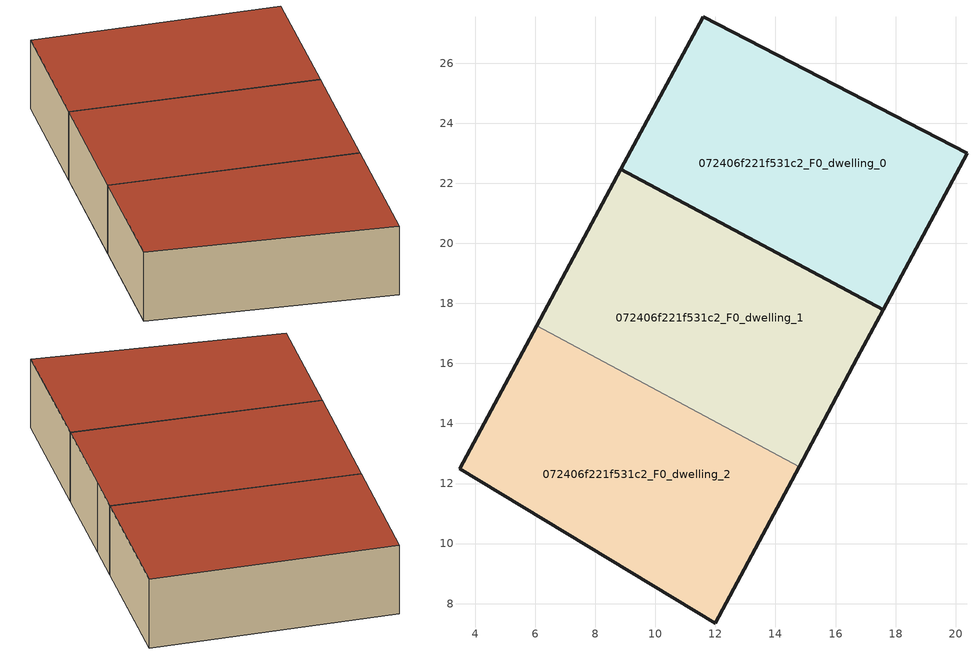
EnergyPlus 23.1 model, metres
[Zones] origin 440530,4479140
072406f221f531c2_F0_dwelling_0
 floor ground (EU_floor_Construction): 20.38,23 17.58,17.78 8.85,22.47 11.59,27.55 z0
 wall outside (EU_wall_Construction): 11.59,27.55 8.85,22.47 17.58,17.78 20.38,23 11.59,27.55 z0:3
 roof outside (EU_roof_Construction): 17.58,17.78 20.38,23 11.59,27.55 8.85,22.47 z3
072406f221f531c2_F0_dwelling_1
 floor ground (EU_floor_Construction): 17.58,17.78 16.73,16.19 14.79,12.57 6.04,17.26 8.85,22.47 z0
 wall outside (EU_wall_Construction): 14.79,12.57 16.73,16.19 17.58,17.78 8.85,22.47 6.04,17.26 z0:3
 wall to 072406f221f531c2_F0_dwelling_2 (EU_wall_Construction): 6.04,17.26 14.79,12.57 z0:3
 roof outside (EU_roof_Construction): 14.79,12.57 16.73,16.19 17.58,17.78 8.85,22.47 6.04,17.26 z3
072406f221f531c2_F0_dwelling_2
 floor ground (EU_floor_Construction): 14.79,12.57 11.99,7.35 3.47,12.49 6.04,17.26 z0
 wall outside (EU_wall_Construction): 6.04,17.26 3.47,12.49 11.99,7.35 14.79,12.57 z0:3
 roof outside (EU_roof_Construction): 11.99,7.35 14.79,12.57 6.04,17.26 3.47,12.49 z3
[Building]
EU S2 Campaign: North Axis=0; Terrain=City; Solar Distribution=FullExterior
[Site:Location]
Madrid: Latitude=40.5; Longitude=-3.5; Time Zone=1; Elevation=609
[SizingPeriod:WeatherFileDays]
AnnualSizingPeriod: Begin Month=1; Begin Day of Month=1; End Month=12; End Day of Month=31; Day of Week for Start Day=Monday; Use Weather File Daylight Saving Period=No; Use Weather File Rain and Snow Indicators=No
[MATERIAL]
EU_InternalMass_Material: Roughness=MediumRough; Thickness=0.1; Conductivity=1; Density=1800; Specific Heat=900; Thermal Absorptance=0.9; Solar Absorptance=0.7; Visible Absorptance=0.7
[MATERIAL:NOMASS] Roughness=MediumRough; Thermal Absorptance=0.9; Solar Absorptance=0.7; Visible Absorptance=0.7
Name | Thermal Resistance
EU_wall_NoMass | 1.60022
EU_roof_NoMass | 1.57597
EU_floor_NoMass | 0.470652
[CONSTRUCTION]
EU_wall_Construction: EU_wall_NoMass
EU_roof_Construction: EU_roof_NoMass
EU_floor_Construction: EU_floor_NoMass
EU_InternalMass_Construction: EU_InternalMass_Material
[ZONE] Type=1; Multiplier=1; Ceiling Height=autocalculate; Floor Area=autocalculate; Part of Total Floor Area=Yes
Name | Volume
072406f221f531c2_F0_dwelling_0 | 173.601
072406f221f531c2_F0_dwelling_1 | 176.083
072406f221f531c2_F0_dwelling_2 | 168.767
[INTERNALMASS] Construction=EU_InternalMass_Construction
Name | Zone or ZoneList | Surface Area
072406f221f531c2_F0_dwelling_0_EU_InternalMass | 072406f221f531c2_F0_dwelling_0 | 57.8671
072406f221f531c2_F0_dwelling_1_EU_InternalMass | 072406f221f531c2_F0_dwelling_1 | 58.6943
072406f221f531c2_F0_dwelling_2_EU_InternalMass | 072406f221f531c2_F0_dwelling_2 | 56.2556
[OTHEREQUIPMENT] Fuel Type=Electricity; Design Level Calculation Method=Watts/Area; Power per Zone Floor Area=1; Fraction Latent=0; Fraction Radiant=0; Fraction Lost=0; Carbon Dioxide Generation Rate=0; EndUse Subcategory=EU_Step8_InternalGains
Name | Zone or ZoneList or Space or SpaceList | Schedule
EU_Step8_InternalGain_072406f221f531c2_F0_dwelling_0_f000 | 072406f221f531c2_F0_dwelling_0 | EU_Step8_GainSchedule_072406f221f531c2_F0_dwelling_0_f000
EU_Step8_InternalGain_072406f221f531c2_F0_dwelling_1_f000 | 072406f221f531c2_F0_dwelling_1 | EU_Step8_GainSchedule_072406f221f531c2_F0_dwelling_1_f000
EU_Step8_InternalGain_072406f221f531c2_F0_dwelling_2_f000 | 072406f221f531c2_F0_dwelling_2 | EU_Step8_GainSchedule_072406f221f531c2_F0_dwelling_2_f000
[ZONEVENTILATION:DESIGNFLOWRATE] Schedule=EU_AlwaysOn; Design Flow Rate Calculation Method=AirChanges/Hour; Air Changes per Hour=0.480704; Ventilation Type=Natural; Fan Pressure Rise=0; Fan Total Efficiency=1; Constant Term Coefficient=1; Temperature Term Coefficient=0; Velocity Term Coefficient=0; Velocity Squared Term Coefficient=0; Minimum Indoor Temperature=-100; Maximum Indoor Temperature=100; Delta Temperature=-100; Minimum Outdoor Temperature=-100; Maximum Outdoor Temperature=100; Maximum Wind Speed=40
Name | Zone or ZoneList or Space or SpaceList
EU_ConstantAir_072406f221f531c2_F0_dwelling_0 | 072406f221f531c2_F0_dwelling_0
EU_ConstantAir_072406f221f531c2_F0_dwelling_1 | 072406f221f531c2_F0_dwelling_1
EU_ConstantAir_072406f221f531c2_F0_dwelling_2 | 072406f221f531c2_F0_dwelling_2
[HVACTEMPLATE:THERMOSTAT] Constant Heating Setpoint=20; Constant Cooling Setpoint=50
EU_HeatOnly_072406f221f531c2_F0_dwelling_0; EU_HeatOnly_072406f221f531c2_F0_dwelling_1; EU_HeatOnly_072406f221f531c2_F0_dwelling_2
[HVACTEMPLATE:ZONE:IDEALLOADSAIRSYSTEM] System Availability Schedule=EU_AlwaysOn; Maximum Heating Supply Air Temperature=50; Minimum Cooling Supply Air Temperature=13; Maximum Heating Supply Air Humidity Ratio=0.0156; Minimum Cooling Supply Air Humidity Ratio=0.0077; Heating Limit=NoLimit; Cooling Limit=NoLimit; Heating Availability Schedule=EU_AlwaysOn; Cooling Availability Schedule=EU_CoolingOff; Dehumidification Control Type=ConstantSensibleHeatRatio; Cooling Sensible Heat Ratio=0.7; Dehumidification Setpoint=60; Humidification Control Type=None; Humidification Setpoint=30; Outdoor Air Method=None; Outdoor Air Flow Rate per Person=0.00944; Outdoor Air Flow Rate per Zone Floor Area=0; Outdoor Air Flow Rate per Zone=0; Demand Controlled Ventilation Type=None; Outdoor Air Economizer Type=NoEconomizer; Heat Recovery Type=None; Sensible Heat Recovery Effectiveness=0.7; Latent Heat Recovery Effectiveness=0.65
Name | Template Thermostat
072406f221f531c2_F0_dwelling_0 | EU_HeatOnly_072406f221f531c2_F0_dwelling_0
072406f221f531c2_F0_dwelling_1 | EU_HeatOnly_072406f221f531c2_F0_dwelling_1
072406f221f531c2_F0_dwelling_2 | EU_HeatOnly_072406f221f531c2_F0_dwelling_2
[SIZING:ZONE] Zone Cooling Design Supply Air Temperature Input Method=SupplyAirTemperature; Zone Cooling Design Supply Air Temperature=13; Zone Heating Design Supply Air Temperature Input Method=SupplyAirTemperature; Zone Heating Design Supply Air Temperature=50; Zone Cooling Design Supply Air Humidity Ratio=0.008; Zone Heating Design Supply Air Humidity Ratio=0.008; Cooling Design Air Flow Method=DesignDay; Cooling Design Air Flow Rate=0; Cooling Minimum Air Flow per Zone Floor Area=0.000762; Cooling Minimum Air Flow=0; Cooling Minimum Air Flow Fraction=0.2; Heating Design Air Flow Method=DesignDay; Heating Design Air Flow Rate=0; Heating Maximum Air Flow per Zone Floor Area=0.002032; Heating Maximum Air Flow=0.141576; Heating Maximum Air Flow Fraction=0.3; Account for Dedicated Outdoor Air System=No; Dedicated Outdoor Air System Control Strategy=NeutralSupplyAir; Dedicated Outdoor Air Low Setpoint Temperature for Design=autosize; Dedicated Outdoor Air High Setpoint Temperature for Design=autosize; Zone Load Sizing Method=Sensible Load Only No Latent Load; Zone Latent Cooling Design Supply Air Humidity Ratio Input Method=HumidityRatioDifference; Zone Cooling Design Supply Air Humidity Ratio Difference=0.005; Zone Latent Heating Design Supply Air Humidity Ratio Input Method=HumidityRatioDifference; Zone Humidification Design Supply Air Humidity Ratio Difference=0.005
072406f221f531c2_F0_dwelling_0; 072406f221f531c2_F0_dwelling_1; 072406f221f531c2_F0_dwelling_2
[SCHEDULE:CONSTANT]
Name | Hourly Value
EU_AlwaysOn | 1
EU_CoolingOff | 0
[SCHEDULE:FILE] Column Number=1; Rows to Skip at Top=0; Number of Hours of Data=8760; Column Separator=Comma; Interpolate to Timestep=No; Minutes per Item=60; Adjust Schedule for Daylight Savings=Yes
Name | File
EU_Step8_GainSchedule_072406f221f531c2_F0_dwelling_0_f000 | C:\Users\o_iseri\Desktop\OpenUBEM\openubem\outputs\eu_evidence\EU-11\ES-MAD-BERRUGUETE\idfs\072406f221f531c2\072406f221f531c2_F0_dwelling_0_f000_gain.csv
EU_Step8_GainSchedule_072406f221f531c2_F0_dwelling_1_f000 | C:\Users\o_iseri\Desktop\OpenUBEM\openubem\outputs\eu_evidence\EU-11\ES-MAD-BERRUGUETE\idfs\072406f221f531c2\072406f221f531c2_F0_dwelling_1_f000_gain.csv
EU_Step8_GainSchedule_072406f221f531c2_F0_dwelling_2_f000 | C:\Users\o_iseri\Desktop\OpenUBEM\openubem\outputs\eu_evidence\EU-11\ES-MAD-BERRUGUETE\idfs\072406f221f531c2\072406f221f531c2_F0_dwelling_2_f000_gain.csv
